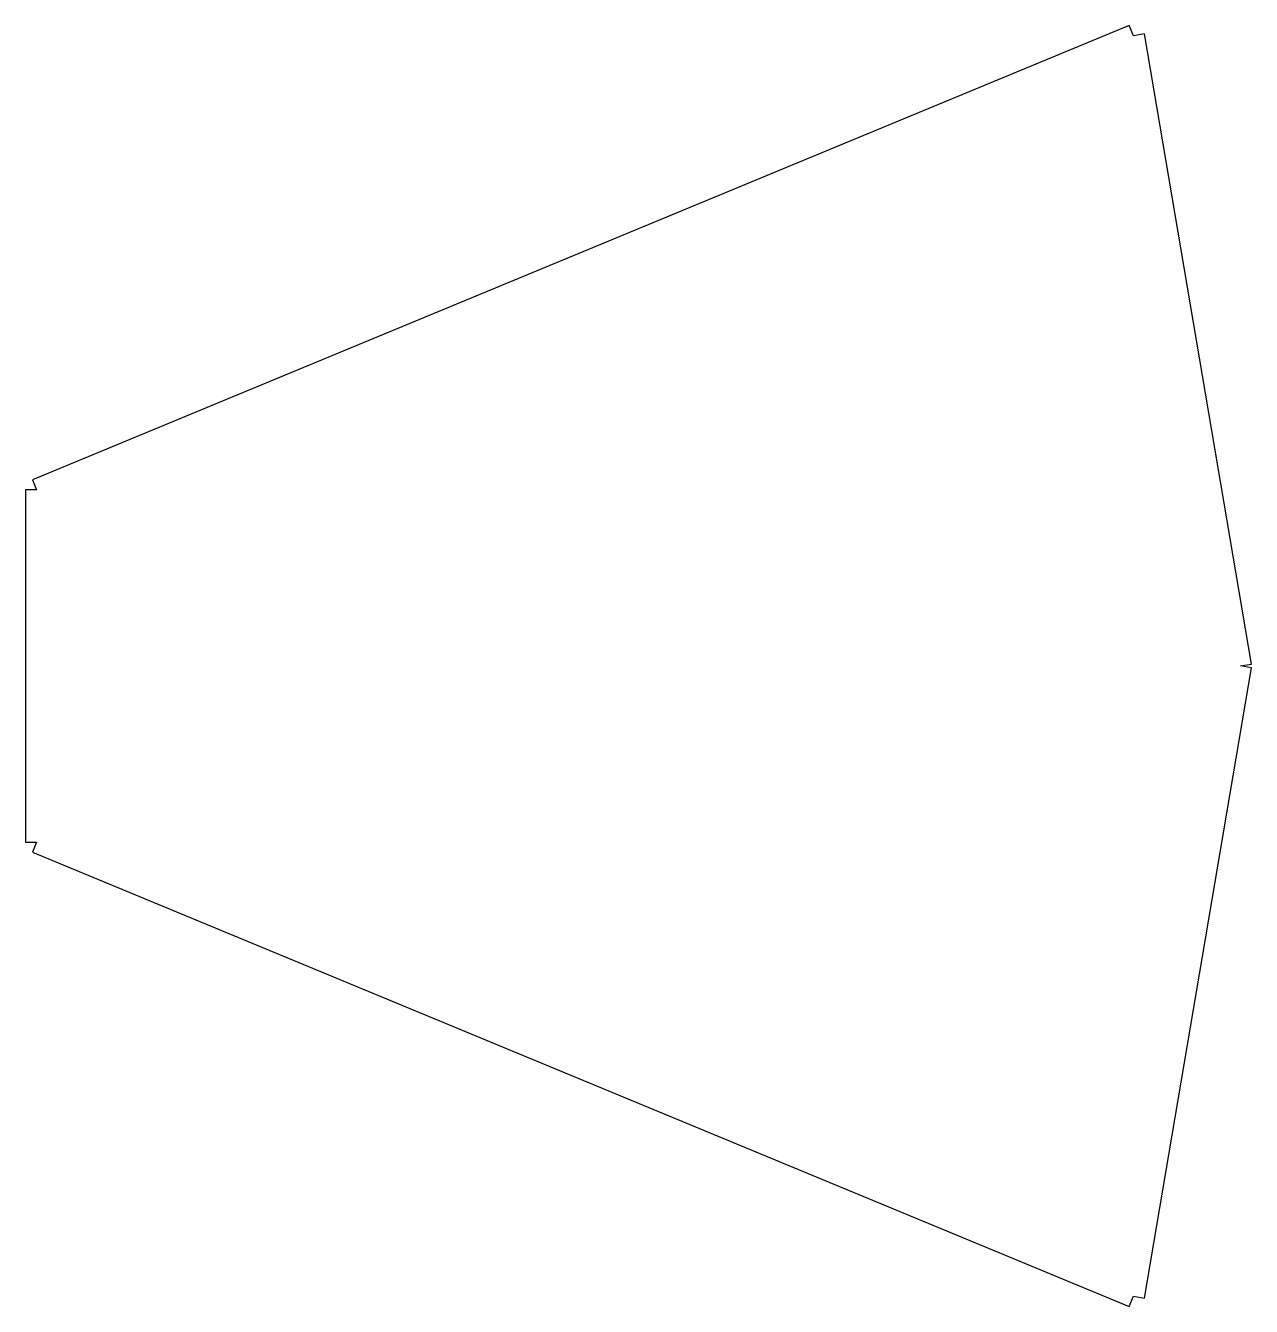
# Model space of a CAD drawing. Header units: millimetres. Extents: x 0 to 334, y -126 to 222.
import ezdxf

# ---------------------------------------------------------------- set-up
doc = ezdxf.new("R2010")
doc.units = ezdxf.units.MM

msp = doc.modelspace()

# ---------------------------------------------------------------- linework, layer by layer
msp.add_lwpolyline([(301.44, 219.45), (300.29, 222.22), (1.85, 98.6), (3, 95.83), (0, 95.83), (0, 0), (3, 0), (1.85, -2.77), (300.29, -126.39), (301.44, -123.62), (304.4, -124.12), (333.52, 47.41), (330.56, 47.92), (333.52, 48.42), (304.4, 219.95)], close=True)

doc.saveas('drawing.dxf')
